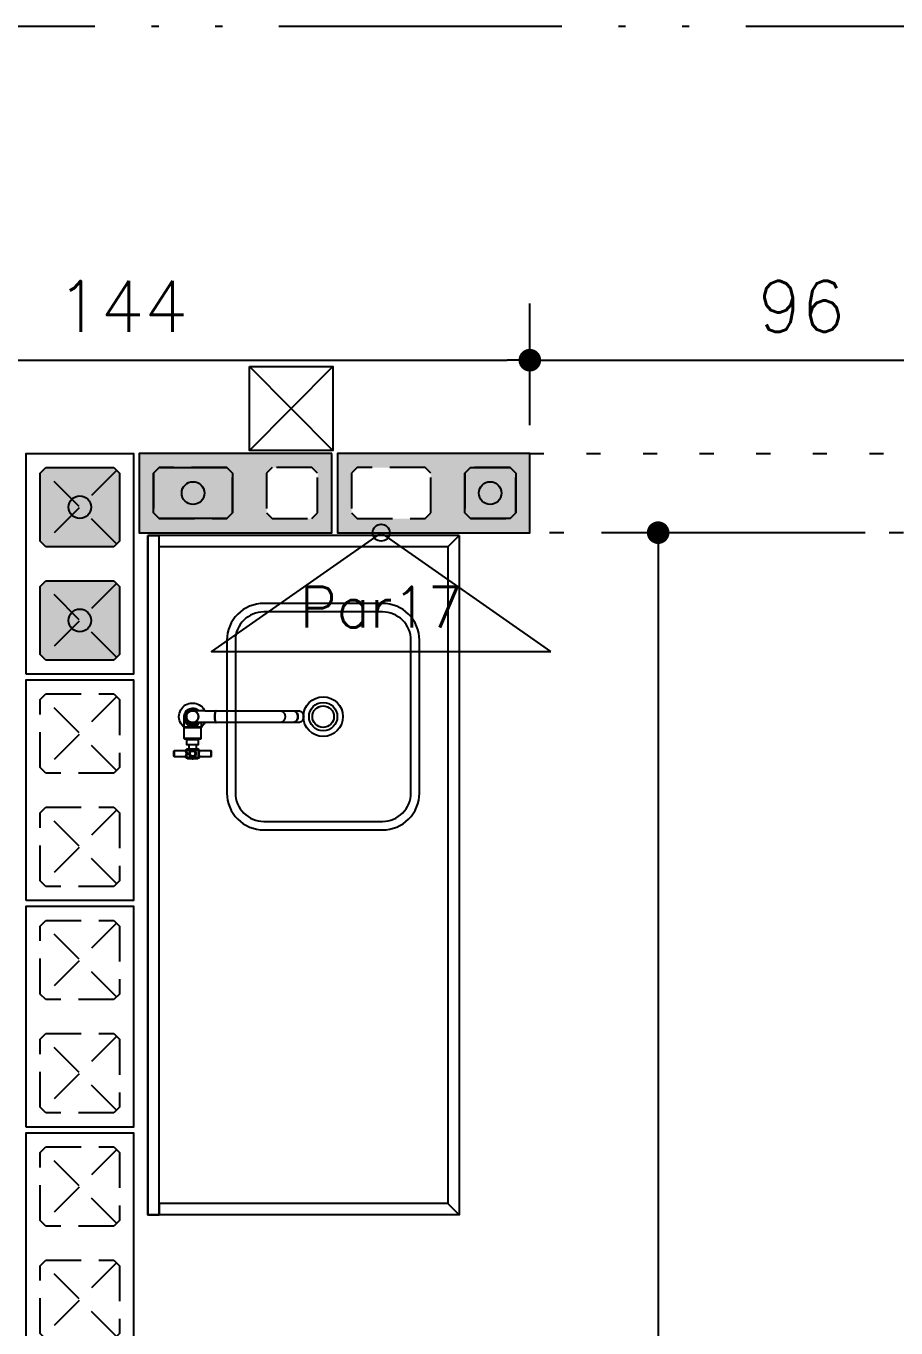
# Model space of a CAD drawing. Extents: x -14651 to 11095, y -4567 to -1290.
# Drawn here: x 2854.5 to 3008.2, y -3819.1 to -3589.1 of the extents above; entities that cross this region are included whole.
import ezdxf
from ezdxf.enums import TextEntityAlignment as Align

# ---------------------------------------------------------------- set-up
doc = ezdxf.new("R2010")
doc.units = 0
doc.header["$LTSCALE"] = 25
for name, pattern in [('DASHED2', [0.375, 0.25, -0.125]), ('ESTILO_TQS_0002', [0.4, 0.1, -0.3]), ('ESTILO_TQS_0004', [3.3, 2, -0.4, 0.05, -0.4, 0.05, -0.4])]:
    doc.linetypes.add(name, pattern=pattern)
for name, color, linetype in [('203', 1, 'DASHED2'), ('213', 252, 'Continuous'), ('241', 2, 'Continuous'), ('247', 50, 'Continuous'), ('248', 100, 'Continuous'), ('Arranque', 14, 'Continuous'), ('COTA', 1, 'Continuous'), ('EIXOS', 1, 'ESTILO_TQS_0004'), ('FERRO', 5, 'Continuous'), ('Pena_1', 1, 'Continuous'), ('PORTA', 3, 'ESTILO_TQS_0002'), ('PROJ', 252, 'Continuous')]:
    doc.layers.add(name, color=color, linetype=linetype)
doc.styles.add('COTA', font='romans.shx')
doc.dimstyles.new('forma', dxfattribs={"dimscale": 5, "dimtxt": 1.8, "dimasz": 0.8, "dimexe": 2, "dimexo": 1, "dimgap": 1, "dimtad": 1, "dimdec": 1, "dimzin": 9, "dimtxsty": 'COTA', "dimblk1": 'DOT', "dimblk2": 'DOT', "dimsah": 1, "dimcen": 0, "dimdle": 1, "dimclrd": 256, "dimclre": 256, "dimclrt": 2, "dimadec": 0, "dimazin": 0, "dimtfac": 1, "dimtdec": 0, "dimtmove": 0, "dimatfit": 3, "dimfxl": 1, "dimtolj": 1, "dimtzin": 0, "dimarcsym": 0})

# ---------------------------------------------------------------- blocks, each defined once
blk = doc.blocks.new('P4020')
blk.add_lwpolyline([(-19.5, -9.5), (19.5, -9.5), (19.5, 9.5), (-19.5, 9.5), (-19.5, -9.5)])
at = {"color": 1, "linetype": 'DASHED2'}
for points in [[(-17, -6), (-16, -7), (-4, -7), (-3, -6), (-3, 6), (-4, 7), (-16, 7), (-17, 6), (-17, -6)], [(3, -6), (4, -7), (16, -7), (17, -6), (17, 6), (16, 7), (4, 7), (3, 6), (3, -6)]]:
    blk.add_lwpolyline(points, dxfattribs=at)
at = {"layer": '203', "color": 253}
for p, q in [((-16.5, 6.5), (-3.5, -6.5)), ((-3.5, 6.5), (-16.5, -6.5)), ((16.5, 6.5), (3.5, -6.5)), ((3.5, 6.5), (16.5, -6.5))]:
    blk.add_line(p, q, dxfattribs=at)
blk = doc.blocks.new('P3515')
at = {"layer": '248'}
h = blk.add_hatch(color=100, dxfattribs=at)
h.paths.add_polyline_path([(17, 7), (-17, 7), (-17, -7), (17, -7)])
h.paths.add_polyline_path([(-5.5, -3.5), (-6.5, -4.5), (-13.5, -4.5), (-14.5, -3.5), (-14.5, 3.5), (-13.5, 4.5), (-6.5, 4.5), (-5.5, 3.5)], flags=16)
h.paths.add_polyline_path([(0.5, 3.5), (1.5, 4.5), (13.5, 4.5), (14.5, 3.5), (14.5, -3.5), (13.5, -4.5), (1.5, -4.5), (0.5, -3.5)], flags=16)
blk.add_lwpolyline([(-17, -7), (17, -7), (17, 7), (-17, 7), (-17, -7)])
at = {"color": 1, "linetype": 'DASHED2'}
for points in [[(-14.5, -3.5), (-13.5, -4.5), (-6.5, -4.5), (-5.5, -3.5), (-5.5, 3.5), (-6.5, 4.5), (-13.5, 4.5), (-14.5, 3.5), (-14.5, -3.5)], [(0.5, -3.5), (1.5, -4.5), (13.5, -4.5), (14.5, -3.5), (14.5, 3.5), (13.5, 4.5), (1.5, 4.5), (0.5, 3.5), (0.5, -3.5)]]:
    blk.add_lwpolyline(points, dxfattribs=at)
blk = doc.blocks.new('_IDNPAR_2')
at = {"color": 3}
blk.add_lwpolyline([(1, -0.7), (0, 0), (-1, -0.7)], close=True, dxfattribs=at)
blk.add_circle((0, 0), 0.05, dxfattribs=at)
at = {"layer": '247', "color": 2, "style": 'COTA', "flags": 8}
blk.add_attdef('ID', text='', height=0.24, dxfattribs=at).set_placement((0, -0.4383), align=Align.MIDDLE_CENTER)
blk = doc.blocks.new('GR-1409')
at = {"layer": '213'}
h = blk.add_hatch(color=256, dxfattribs=at)
h.paths.add_polyline_path([(-6, 4.5), (-7, 3.5), (-7, -3.5), (-6, -4.5), (6, -4.5), (7, -3.5), (7, 3.5), (6, 4.5)])
h.paths.add_polyline_path([(-2, 0, 1), (2, 0, 1)], flags=16)
at = {"layer": 'Arranque'}
blk.add_hatch(color=256, dxfattribs=at).paths.add_polyline_path([(-2, 0, 1), (2, 0, 1)])
at = {"layer": '213'}
blk.add_lwpolyline([(-7, 3.5), (-6, 4.5), (6, 4.5), (7, 3.5), (7, -3.5), (6, -4.5), (-6, -4.5), (-7, -3.5), (-7, 3.5)], dxfattribs=at)
at = {"layer": 'FERRO', "linetype": 'Continuous'}
blk.add_circle((0, 0), 2, dxfattribs=at)
blk = doc.blocks.new('GR-0909')
at = {"layer": '213'}
h = blk.add_hatch(color=256, dxfattribs=at)
h.paths.add_polyline_path([(3.5, -4.5), (4.5, -3.5), (4.500001, 3.5), (3.500001, 4.5), (-3.499999, 4.5), (-4.499999, 3.5), (-4.5, -3.5), (-3.5, -4.5)])
h.paths.add_polyline_path([(-2, 0, -1), (2, 0, -1)], flags=16)
at = {"layer": 'Arranque'}
blk.add_hatch(color=256, dxfattribs=at).paths.add_polyline_path([(2, 0, 1), (-2, 0, 1)])
at = {"layer": '213'}
blk.add_lwpolyline([(3.500001, 4.5), (4.500001, 3.5), (4.5, -3.5), (3.5, -4.5), (-3.5, -4.5), (-4.5, -3.5), (-4.499999, 3.5), (-3.499999, 4.5), (3.500001, 4.5)], dxfattribs=at)
at = {"layer": 'FERRO', "linetype": 'Continuous'}
blk.add_circle((0, 0), 2, dxfattribs=at)
blk = doc.blocks.new('GR-1414')
at = {"layer": '213'}
h = blk.add_hatch(color=256, dxfattribs=at)
h.paths.add_polyline_path([(6, -7), (7, -6), (7, 6), (6, 7), (-6, 7), (-7, 6), (-7, -6), (-6, -7)])
h.paths.add_polyline_path([(2, 0, 1), (-2, 0, 1)], flags=16)
at = {"layer": 'Arranque'}
blk.add_hatch(color=256, dxfattribs=at).paths.add_polyline_path([(2, 0, 1), (-2, 0, 1)])
at = {"layer": '213'}
for p, q in [((-7, 6), (-6, 7)), ((-6, 7), (6, 7)), ((6, 7), (7, 6)), ((-7, -6), (-7, 6)), ((7, 6), (7, -6)), ((-6, -7), (-7, -6)), ((7, -6), (6, -7)), ((6, -7), (-6, -7))]:
    blk.add_line(p, q, dxfattribs=at)
at = {"layer": 'FERRO', "linetype": 'Continuous'}
blk.add_circle((0, 0), 2, dxfattribs=at)
blk = doc.blocks.new('A$Cf20c1e06')
at = {"layer": 'PROJ'}
for p, q in [((28.722, 6.8098), (28.722, 6.8098)), ((28.722, 6.7918), (28.722, 6.8098)), ((28.7374, 6.8208), (28.737, 6.8208)), ((28.7378, 6.8208), (28.7374, 6.8208)), ((28.7521, 6.7918), (28.722, 6.7918)), ((28.725, 6.7908), (28.725, 6.7918)), ((28.737, 6.7998), (28.7373, 6.7998)), ((28.7373, 6.7998), (28.7378, 6.7998)), ((28.7491, 6.7918), (28.7491, 6.7908)), ((28.7521, 6.7998), (28.7521, 6.7918)), ((28.7518, 6.7717), (28.7223, 6.7717)), ((28.727, 6.7697), (28.7471, 6.7697)), ((28.705, 6.7394), (28.705, 6.7504)), ((28.7255, 6.7509), (28.7347, 6.7509)), ((28.7393, 6.7509), (28.7486, 6.7509)), ((28.7691, 6.7504), (28.7691, 6.7394)), ((28.7488, 6.7379), (28.7253, 6.7379)), ((28.7456, 6.7358), (28.7285, 6.7358))]:
    blk.add_line(p, q, dxfattribs=at)
for points in [[(29.2077, 7.1303), (29.2077, 5.9303), (28.6577, 5.9303), (28.6577, 7.1303)], [(28.6577, 7.1303), (28.6577, 5.9303), (28.6777, 5.9303), (28.6777, 7.1303)], [(29.2077, 7.1303), (28.6577, 7.1303)], [(28.6577, 7.1303), (28.6777, 7.1303)], [(29.1877, 7.1103), (28.6777, 7.1103), (28.6777, 7.1303)], [(29.2077, 7.1303), (29.1877, 7.1103), (29.1877, 5.9503), (29.2077, 5.9303)], [(28.7587, 6.7998), (28.7377, 6.7998), (28.737, 6.7998), (28.7363, 6.7999), (28.7357, 6.7999), (28.7352, 6.8), (28.735, 6.8), (28.7347, 6.8001), (28.7345, 6.8001), (28.7344, 6.8002), (28.7342, 6.8002), (28.7341, 6.8002), (28.7339, 6.8003), (28.7338, 6.8003), (28.7336, 6.8004), (28.7334, 6.8005), (28.7332, 6.8005), (28.7331, 6.8006), (28.7329, 6.8007), (28.7327, 6.8008), (28.7324, 6.8009), (28.7321, 6.8011), (28.7318, 6.8012), (28.7315, 6.8014), (28.7311, 6.8017), (28.7306, 6.8021), (28.73, 6.8025), (28.7295, 6.803), (28.729, 6.8036), (28.7286, 6.8041), (28.7282, 6.8048), (28.7278, 6.8054), (28.7275, 6.8061), (28.7272, 6.8068), (28.727, 6.8075), (28.7268, 6.8083), (28.7267, 6.809), (28.7266, 6.8098), (28.7266, 6.8106), (28.7266, 6.8113), (28.7267, 6.8121), (28.7269, 6.8128), (28.7271, 6.8136), (28.7274, 6.8143), (28.7277, 6.815), (28.7281, 6.8156), (28.7285, 6.8163), (28.7289, 6.8169), (28.7294, 6.8174), (28.7298, 6.8178), (28.7302, 6.8182), (28.7304, 6.8183), (28.7305, 6.8185), (28.7307, 6.8186), (28.7309, 6.8188), (28.731, 6.8189), (28.7313, 6.819), (28.7315, 6.8192), (28.7317, 6.8193), (28.732, 6.8194), (28.7323, 6.8196), (28.7326, 6.8198), (28.7329, 6.8199), (28.7338, 6.8202), (28.7347, 6.8205), (28.7356, 6.8206), (28.7367, 6.8208), (28.7377, 6.8208)], [(28.7587, 6.8208), (28.7374, 6.8208)], [(28.9169, 6.8004), (28.9183, 6.8012), (28.9196, 6.8023), (28.9207, 6.8036), (28.9216, 6.805), (28.9223, 6.8067), (28.9227, 6.8085), (28.9228, 6.8103), (28.9227, 6.8121), (28.9223, 6.8139), (28.9216, 6.8155), (28.9207, 6.817), (28.9196, 6.8183), (28.9183, 6.8194), (28.9169, 6.8202), (28.9168, 6.8202)], [(28.7511, 6.7908), (28.7229, 6.7908)], [(28.7481, 6.7707), (28.726, 6.7707)], [(28.7432, 6.7607), (28.7309, 6.7607)], [(28.7309, 6.7529), (28.7432, 6.7529)], [(28.7285, 6.7369), (28.7456, 6.7369)], [(29.1877, 5.9503), (28.6777, 5.9503), (28.6777, 5.9303)]]:
    blk.add_lwpolyline(points, dxfattribs=at)
for points in [[(29.0727, 7.0103), (28.8627, 7.0103, 0.414214), (28.7977, 6.9453), (28.7977, 6.6753, 0.414214), (28.8627, 6.6103), (29.0727, 6.6103, 0.414214), (29.1377, 6.6753), (29.1377, 6.9453, 0.414214)], [(29.0727, 6.9953), (28.8627, 6.9953, 0.414214), (28.8127, 6.9453), (28.8127, 6.6753, 0.414214), (28.8627, 6.6253), (29.0727, 6.6253, 0.414214), (29.1227, 6.6753), (29.1227, 6.9453, 0.414214)], [(28.725, 6.7908), (28.725, 6.7918), (28.722, 6.7918), (28.722, 6.81), (28.722, 6.8098), (28.7221, 6.8098), (28.7221, 6.8115), (28.7225, 6.8139), (28.7232, 6.8162), (28.7244, 6.8184), (28.7259, 6.8204), (28.7277, 6.822), (28.7292, 6.8231), (28.7313, 6.8242), (28.7337, 6.8249), (28.7361, 6.8253), (28.737, 6.8253), (28.7395, 6.8251), (28.7419, 6.8245), (28.7441, 6.8236), (28.7449, 6.8231), (28.7469, 6.8216), (28.7478, 6.8208), (28.7376, 6.8208), (28.7375, 6.8208, -0.956818), (28.7375, 6.7998), (28.7376, 6.7998, -0.005512), (28.7374, 6.7998), (28.7377, 6.7998), (28.7521, 6.7998), (28.7521, 6.7918), (28.7491, 6.7918), (28.7491, 6.7908)], [(28.7253, 6.7512, 0.023181), (28.7255, 6.7509), (28.7347, 6.7509), (28.7353, 6.751), (28.736, 6.7512), (28.7369, 6.7512), (28.7378, 6.7512), (28.7387, 6.7511), (28.7393, 6.7509), (28.7486, 6.7509, 0.022959), (28.7488, 6.7512, 0.366689), (28.7468, 6.7529), (28.7432, 6.7529), (28.7309, 6.7529), (28.7273, 6.7529, 0.366483)], [(28.7311, 6.7441), (28.731, 6.745), (28.7311, 6.7458), (28.7312, 6.7465), (28.7314, 6.7471), (28.7316, 6.7476), (28.7318, 6.7481), (28.7321, 6.7486), (28.7324, 6.749), (28.7327, 6.7494), (28.7333, 6.7499), (28.7339, 6.7504), (28.7344, 6.7507), (28.7348, 6.7509), (28.7349, 6.7505), (28.735, 6.75, -0.192103), (28.7391, 6.75), (28.7392, 6.7504), (28.7393, 6.7509), (28.7398, 6.7506), (28.7403, 6.7503), (28.7407, 6.75), (28.7411, 6.7497), (28.7414, 6.7493), (28.7419, 6.7487), (28.7424, 6.7479), (28.7427, 6.747), (28.7429, 6.7463), (28.743, 6.7458), (28.743, 6.7453), (28.743, 6.7448), (28.743, 6.7442), (28.7429, 6.7434), (28.7427, 6.7426), (28.7425, 6.7421), (28.7423, 6.7416), (28.742, 6.7412), (28.7417, 6.7407), (28.7412, 6.7401), (28.7405, 6.7395), (28.7397, 6.739), (28.7388, 6.7386), (28.738, 6.7384), (28.7374, 6.7384), (28.7368, 6.7384), (28.7362, 6.7384), (28.7356, 6.7385), (28.7351, 6.7387), (28.7344, 6.739), (28.7338, 6.7394), (28.7334, 6.7397), (28.733, 6.74), (28.7327, 6.7404), (28.7323, 6.7408), (28.7319, 6.7414), (28.7315, 6.7423), (28.7312, 6.7432)], [(28.7393, 6.7499), (28.7392, 6.7499, -0.017847), (28.7396, 6.7498), (28.7395, 6.7498, -0.017789), (28.7399, 6.7496), (28.7398, 6.7496, -0.021587), (28.7402, 6.7494), (28.7401, 6.7495, -0.027178), (28.7406, 6.7491), (28.7405, 6.7492, -0.016694), (28.7408, 6.7489), (28.7408, 6.7489, -0.029524), (28.7412, 6.7485), (28.7411, 6.7486, -0.024437), (28.7415, 6.7481), (28.7414, 6.7482, -0.02481), (28.7417, 6.7478), (28.7417, 6.7479, -0.023752), (28.7419, 6.7474), (28.7419, 6.7475, -0.022023), (28.7421, 6.7471), (28.7421, 6.7472, -0.022441), (28.7422, 6.7467), (28.7422, 6.7468, -0.022868), (28.7424, 6.7463), (28.7423, 6.7464, -0.020181), (28.7424, 6.746), (28.7424, 6.7461, -0.015814), (28.7425, 6.7457), (28.7425, 6.7458, -0.015915), (28.7425, 6.7454), (28.7425, 6.7455, -0.025741), (28.7426, 6.7449), (28.7426, 6.745, -0.018498), (28.7425, 6.7446), (28.7426, 6.7446, -0.017313), (28.7425, 6.7443), (28.7425, 6.7443, -0.018157), (28.7425, 6.7439), (28.7425, 6.744, -0.018149), (28.7424, 6.7436), (28.7424, 6.7437, -0.018439), (28.7423, 6.7433), (28.7424, 6.7434, -0.018647), (28.7422, 6.743), (28.7423, 6.7431, -0.018581), (28.7421, 6.7427), (28.7421, 6.7428, -0.021766), (28.7419, 6.7423), (28.742, 6.7424, -0.026407), (28.7417, 6.7419), (28.7418, 6.742, -0.026609), (28.7414, 6.7415), (28.7415, 6.7416, -0.026914), (28.7411, 6.7412), (28.7412, 6.7413, -0.025672), (28.7408, 6.7409), (28.7409, 6.7409, -0.023779), (28.7405, 6.7406), (28.7406, 6.7407, -0.024124), (28.7402, 6.7403), (28.7403, 6.7404, -0.024539), (28.7398, 6.7401), (28.7399, 6.7402, -0.024082), (28.7394, 6.7399), (28.7395, 6.7399, -0.023177), (28.7391, 6.7397), (28.7392, 6.7398, -0.023669), (28.7387, 6.7396), (28.7388, 6.7396, -0.024126), (28.7383, 6.7395), (28.7384, 6.7395, -0.020906), (28.7379, 6.7394), (28.738, 6.7394, -0.015716), (28.7376, 6.7394), (28.7377, 6.7394, -0.01579), (28.7374, 6.7394), (28.7374, 6.7394, -0.016075), (28.7371, 6.7394), (28.7371, 6.7394, -0.016281), (28.7368, 6.7394), (28.7369, 6.7394, -0.016316), (28.7365, 6.7394), (28.7366, 6.7394, -0.01533), (28.7362, 6.7394), (28.7363, 6.7394, -0.013711), (28.736, 6.7395), (28.7361, 6.7394, -0.013749), (28.7358, 6.7395), (28.7358, 6.7395, -0.013768), (28.7355, 6.7396), (28.7356, 6.7396, -0.015624), (28.7353, 6.7397), (28.7353, 6.7396, -0.018303), (28.735, 6.7398), (28.735, 6.7397, -0.018249), (28.7347, 6.7399), (28.7347, 6.7399, -0.018455), (28.7344, 6.74), (28.7344, 6.74, -0.018647), (28.7341, 6.7402), (28.7342, 6.7402, -0.018591), (28.7338, 6.7404), (28.7339, 6.7403, -0.021186), (28.7335, 6.7406), (28.7336, 6.7406, -0.025016), (28.7332, 6.7409), (28.7333, 6.7409, -0.025258), (28.7329, 6.7413), (28.733, 6.7412, -0.025603), (28.7326, 6.7416), (28.7327, 6.7415, -0.024312), (28.7324, 6.742), (28.7324, 6.7419, -0.022281), (28.7322, 6.7423), (28.7322, 6.7422, -0.022662), (28.732, 6.7427), (28.732, 6.7426, -0.023081), (28.7318, 6.743), (28.7319, 6.7429, -0.023127), (28.7317, 6.7434), (28.7318, 6.7433, -0.022918), (28.7316, 6.7438), (28.7317, 6.7437, -0.020264), (28.7316, 6.7442), (28.7316, 6.7441, -0.015918), (28.7316, 6.7444), (28.7316, 6.7444, -0.015999), (28.7315, 6.7447), (28.7315, 6.7446, -0.556946)], [(28.7325, 6.7449, -1), (28.7416, 6.7449, -1)]]:
    blk.add_lwpolyline(points, format="xyb", close=True, dxfattribs=at)
for points in [[(28.7778, 6.8007), (28.7775, 6.8013), (28.7772, 6.8021), (28.777, 6.8028), (28.7769, 6.8034), (28.7768, 6.804), (28.7767, 6.8047), (28.7766, 6.8054), (28.7765, 6.8061), (28.7764, 6.8069), (28.7763, 6.8077), (28.7763, 6.8086), (28.7763, 6.8094), (28.7762, 6.8103), (28.7763, 6.8112), (28.7763, 6.812), (28.7763, 6.8129), (28.7764, 6.8137), (28.7765, 6.8145), (28.7766, 6.8152), (28.7767, 6.8159), (28.7768, 6.8166), (28.7769, 6.8172), (28.777, 6.8178), (28.7772, 6.8185), (28.7775, 6.8193), (28.7778, 6.8199), (28.778, 6.8203), (28.7784, 6.8207), (28.7786, 6.8207), (28.7784, 6.8207), (28.7783, 6.8205), (28.7781, 6.8204), (28.778, 6.8202), (28.7778, 6.82), (28.7777, 6.8197), (28.7776, 6.8194), (28.7774, 6.8191), (28.7773, 6.8187), (28.7771, 6.8183), (28.777, 6.8178), (28.7769, 6.8172), (28.7768, 6.8166), (28.7767, 6.8159), (28.7766, 6.8152), (28.7765, 6.8145), (28.7764, 6.8137), (28.7763, 6.8129), (28.7763, 6.812), (28.7763, 6.8112), (28.7762, 6.8103), (28.7763, 6.8094), (28.7763, 6.8086), (28.7763, 6.8077), (28.7764, 6.8069), (28.7765, 6.8061), (28.7766, 6.8054), (28.7767, 6.8047), (28.7768, 6.804), (28.7769, 6.8034), (28.777, 6.8028), (28.7771, 6.8023), (28.7773, 6.8019), (28.7774, 6.8015), (28.7776, 6.8012), (28.7777, 6.8009), (28.7778, 6.8006), (28.778, 6.8004), (28.7781, 6.8002), (28.7783, 6.8001), (28.7786, 6.7998), (28.7787, 6.7998), (28.7784, 6.7999), (28.778, 6.8003)], [(28.7245, 6.7398), (28.7246, 6.74), (28.7248, 6.7402), (28.7249, 6.7405), (28.725, 6.7407), (28.7252, 6.741), (28.7253, 6.7414), (28.7254, 6.7417), (28.7256, 6.7421), (28.7257, 6.7424), (28.7258, 6.7427), (28.7258, 6.743), (28.7259, 6.7432), (28.7259, 6.7435), (28.726, 6.7438), (28.726, 6.7441), (28.726, 6.7443), (28.726, 6.7446), (28.7261, 6.7449), (28.726, 6.7452), (28.726, 6.7454), (28.726, 6.7457), (28.726, 6.7461), (28.7259, 6.7465), (28.7258, 6.7469), (28.7257, 6.7473), (28.7256, 6.7476), (28.7255, 6.7479), (28.7253, 6.7483), (28.7252, 6.7487), (28.725, 6.749), (28.7249, 6.7492), (28.7248, 6.7495), (28.7247, 6.7496), (28.7246, 6.7498), (28.7245, 6.75), (28.7246, 6.75), (28.7248, 6.75), (28.7249, 6.7501), (28.7251, 6.7502), (28.7252, 6.7503), (28.7253, 6.7504), (28.7254, 6.7506), (28.7255, 6.7507), (28.7255, 6.7509), (28.7257, 6.7504), (28.7259, 6.7498), (28.7262, 6.7491), (28.7264, 6.7483), (28.7266, 6.7475), (28.7268, 6.7466), (28.7269, 6.7456), (28.7269, 6.7447), (28.7269, 6.7439), (28.7268, 6.7432), (28.7267, 6.7427), (28.7266, 6.7421), (28.7265, 6.7416), (28.7264, 6.7412), (28.7262, 6.7405), (28.7259, 6.7398), (28.7257, 6.7392), (28.7255, 6.7388), (28.7254, 6.7386), (28.7254, 6.7387), (28.7255, 6.7389), (28.7256, 6.7391), (28.7257, 6.7394), (28.7258, 6.7397), (28.726, 6.74), (28.7261, 6.7403), (28.7262, 6.7407), (28.7264, 6.7412), (28.7265, 6.7416), (28.7266, 6.7421), (28.7267, 6.7427), (28.7268, 6.743), (28.7268, 6.7434), (28.7269, 6.7437), (28.7269, 6.7441), (28.7269, 6.7445), (28.7269, 6.7449), (28.7269, 6.7454), (28.7269, 6.7458), (28.7268, 6.7463), (28.7268, 6.7468), (28.7267, 6.7472), (28.7266, 6.7477), (28.7265, 6.7481), (28.7264, 6.7485), (28.7262, 6.7489), (28.7261, 6.7493), (28.726, 6.7497), (28.7259, 6.75), (28.7258, 6.7503), (28.7257, 6.7505), (28.7256, 6.7507), (28.7255, 6.7508), (28.7254, 6.7504), (28.725, 6.7501), (28.7245, 6.7499), (28.7247, 6.7495), (28.725, 6.7491), (28.7253, 6.7485), (28.7255, 6.7478), (28.7258, 6.7471), (28.7259, 6.7463), (28.726, 6.7456), (28.7261, 6.745), (28.726, 6.7445), (28.726, 6.7439), (28.7259, 6.7433), (28.7257, 6.7426), (28.7255, 6.7419), (28.7252, 6.7412), (28.725, 6.7406), (28.7247, 6.74)], [(28.7473, 6.7432), (28.7472, 6.7439), (28.7472, 6.7444), (28.7472, 6.7449), (28.7472, 6.7456), (28.7473, 6.7464), (28.7474, 6.7471), (28.7475, 6.7476), (28.7476, 6.7481), (28.7478, 6.7488), (28.7481, 6.7496), (28.7483, 6.7502), (28.7486, 6.7508), (28.7486, 6.7506), (28.7486, 6.7509), (28.7485, 6.7508), (28.7485, 6.7506), (28.7484, 6.7504), (28.7483, 6.7501), (28.7481, 6.7498), (28.748, 6.7494), (28.7479, 6.749), (28.7477, 6.7486), (28.7476, 6.7481), (28.7475, 6.7476), (28.7474, 6.7471), (28.7473, 6.7465), (28.7472, 6.7462), (28.7472, 6.7458), (28.7472, 6.7454), (28.7472, 6.7449), (28.7472, 6.7444), (28.7472, 6.7439), (28.7473, 6.7434), (28.7473, 6.7429), (28.7474, 6.7425), (28.7475, 6.7421), (28.7476, 6.7417), (28.7477, 6.7412), (28.7478, 6.7408), (28.748, 6.7404), (28.7481, 6.7401), (28.7482, 6.7397), (28.7484, 6.7394), (28.7484, 6.7392), (28.7485, 6.739), (28.7487, 6.7387), (28.7487, 6.7385), (28.7486, 6.7388), (28.7484, 6.7393), (28.7482, 6.7399), (28.7479, 6.7406), (28.7477, 6.7414), (28.7474, 6.7423)], [(28.7493, 6.7495), (28.7492, 6.7493), (28.7491, 6.749), (28.7489, 6.7487), (28.7488, 6.7484), (28.7486, 6.748), (28.7485, 6.7476), (28.7484, 6.7472), (28.7483, 6.7469), (28.7482, 6.7466), (28.7482, 6.7463), (28.7481, 6.746), (28.7481, 6.7456), (28.748, 6.7453), (28.748, 6.745), (28.748, 6.7447), (28.748, 6.7444), (28.7481, 6.7442), (28.7481, 6.7439), (28.7481, 6.7436), (28.7482, 6.7432), (28.7483, 6.7428), (28.7484, 6.7425), (28.7485, 6.7421), (28.7486, 6.7418), (28.7488, 6.7414), (28.7489, 6.7411), (28.749, 6.7408), (28.749, 6.7408), (28.7492, 6.7405), (28.7493, 6.7402), (28.7494, 6.74), (28.7495, 6.7399), (28.7496, 6.7396), (28.7497, 6.7395), (28.7496, 6.7397), (28.7494, 6.7401), (28.7491, 6.7406), (28.7488, 6.7413), (28.7486, 6.742), (28.7483, 6.7427), (28.7482, 6.7434), (28.7481, 6.744), (28.748, 6.7446), (28.748, 6.7452), (28.7481, 6.7458), (28.7482, 6.7464), (28.7483, 6.747), (28.7486, 6.7478), (28.7489, 6.7485), (28.7491, 6.7491), (28.7494, 6.7497), (28.7495, 6.7499), (28.7495, 6.7497)]]:
    blk.add_lwpolyline(points, close=True, dxfattribs=at)
blk.add_polyline3d([(28.924, 6.8, 0), (28.9153, 6.8, 0), (28.9137, 6.7998, 0), (28.8912, 6.7998, 0), (28.7587, 6.7998, 0), (28.7571, 6.7971, 0), (28.7553, 6.7946, 0), (28.7531, 6.7924, 0), (28.7511, 6.7908, 0), (28.7518, 6.7908, 0), (28.7518, 6.7717, 0), (28.7508, 6.7707, 0), (28.7481, 6.7707, 0), (28.7471, 6.7697, 0), (28.7471, 6.7607, 0), (28.7432, 6.7607, 0), (28.7432, 6.7529, 0), (28.7468, 6.7529, 0), (28.7488, 6.7512, 0), (28.7498, 6.7504, 0), (28.7691, 6.7504, 0), (28.7701, 6.7494, 0), (28.7701, 6.7404, 0), (28.7691, 6.7394, 0), (28.7498, 6.7394, 0), (28.7488, 6.7384, 0), (28.7488, 6.7379, 0), (28.7478, 6.7369, 0), (28.7456, 6.7369, 0), (28.7456, 6.7358, 0), (28.7379, 6.735, 0), (28.7362, 6.735, 0), (28.7285, 6.7358, 0), (28.7285, 6.7369, 0), (28.7263, 6.7369, 0), (28.7253, 6.7379, 0), (28.7253, 6.7384, 0), (28.7243, 6.7394, 0), (28.705, 6.7394, 0), (28.704, 6.7404, 0), (28.704, 6.7494, 0), (28.705, 6.7504, 0), (28.7243, 6.7504, 0), (28.7253, 6.7512, 0), (28.7273, 6.7529, 0), (28.7309, 6.7529, 0), (28.7309, 6.7607, 0), (28.727, 6.7607, 0), (28.727, 6.7697, 0), (28.726, 6.7707, 0), (28.7233, 6.7707, 0), (28.7223, 6.7717, 0), (28.7223, 6.7908, 0), (28.7229, 6.7908, 0), (28.7206, 6.7928, 0), (28.7184, 6.7951, 0), (28.7166, 6.7976, 0), (28.7152, 6.8003, 0), (28.7141, 6.8032, 0), (28.7133, 6.8062, 0), (28.713, 6.8093, 0), (28.713, 6.8103, 0), (28.7132, 6.8134, 0), (28.7138, 6.8164, 0), (28.7148, 6.8194, 0), (28.7161, 6.8222, 0), (28.7178, 6.8248, 0), (28.7198, 6.8271, 0), (28.7221, 6.8292, 0), (28.7247, 6.8309, 0), (28.7275, 6.8324, 0), (28.7304, 6.8334, 0), (28.7334, 6.8341, 0), (28.7365, 6.8343, 0), (28.737, 6.8343, 0), (28.7401, 6.8341, 0), (28.7432, 6.8336, 0), (28.7461, 6.8326, 0), (28.7489, 6.8312, 0), (28.7515, 6.8295, 0), (28.7539, 6.8275, 0), (28.7559, 6.8252, 0), (28.7577, 6.8226, 0), (28.7587, 6.8208, 0), (28.8912, 6.8208, 0), (28.9137, 6.8208, 0), (28.9153, 6.8206, 0), (28.924, 6.8206, 0), (28.9256, 6.8205, 0), (28.9271, 6.82, 0), (28.9285, 6.8193, 0), (28.9298, 6.8182, 0), (28.9309, 6.817, 0), (28.9318, 6.8155, 0), (28.9324, 6.8138, 0), (28.9328, 6.8121, 0), (28.933, 6.8103, 0), (28.9328, 6.8085, 0), (28.9324, 6.8068, 0), (28.9318, 6.8051, 0), (28.9309, 6.8037, 0), (28.9298, 6.8024, 0), (28.9285, 6.8013, 0), (28.9271, 6.8006, 0), (28.9256, 6.8001, 0), (28.924, 6.8, 0)], close=True, dxfattribs=at)
for points in [[(28.722, 6.8098, 0), (28.722, 6.8097, 0), (28.722, 6.8092, 0), (28.7221, 6.8084, 0), (28.7222, 6.8073, 0), (28.7225, 6.8059, 0), (28.7228, 6.8044, 0), (28.7234, 6.8028, 0), (28.724, 6.8013, 0), (28.7249, 6.7997, 0), (28.7259, 6.7982, 0), (28.7267, 6.7973, 0), (28.7275, 6.7963, 0), (28.7282, 6.7957, 0), (28.7289, 6.7952, 0), (28.7296, 6.7946, 0), (28.7303, 6.7942, 0), (28.7311, 6.7937, 0), (28.7319, 6.7933, 0), (28.7328, 6.793, 0), (28.7336, 6.7927, 0), (28.7345, 6.7925, 0), (28.7351, 6.7924, 0), (28.7358, 6.7923, 0), (28.7364, 6.7923, 0), (28.737, 6.7923, 0), (28.7376, 6.7923, 0), (28.7382, 6.7923, 0), (28.7389, 6.7924, 0), (28.7395, 6.7925, 0), (28.7401, 6.7926, 0), (28.7408, 6.7928, 0), (28.7414, 6.7931, 0), (28.7421, 6.7933, 0), (28.743, 6.7938, 0), (28.7439, 6.7943, 0), (28.7449, 6.7949, 0), (28.7458, 6.7957, 0), (28.7467, 6.7965, 0), (28.7475, 6.7973, 0), (28.7482, 6.7983, 0), (28.7489, 6.7993, 0), (28.7493, 6.7998, 0)], [(28.7478, 6.7998, 0), (28.7459, 6.7982, 0), (28.7439, 6.7969, 0), (28.7416, 6.796, 0), (28.7392, 6.7954, 0), (28.7368, 6.7953, 0), (28.7343, 6.7955, 0), (28.732, 6.7962, 0), (28.7297, 6.7972, 0), (28.7277, 6.7985, 0), (28.7259, 6.8002, 0), (28.7244, 6.8022, 0), (28.7233, 6.8043, 0), (28.7225, 6.8066, 0), (28.7221, 6.809, 0), (28.7221, 6.8115, 0), (28.7225, 6.8139, 0), (28.7232, 6.8162, 0), (28.7244, 6.8184, 0), (28.7259, 6.8204, 0), (28.7277, 6.822, 0), (28.7292, 6.8231, 0)], [(28.7292, 6.8231, 0), (28.7313, 6.8242, 0), (28.7337, 6.8249, 0), (28.7361, 6.8253, 0), (28.737, 6.8253, 0)], [(28.737, 6.8253, 0), (28.7395, 6.8251, 0), (28.7419, 6.8245, 0), (28.7441, 6.8236, 0), (28.7449, 6.8231, 0)], [(28.7449, 6.8231, 0), (28.7469, 6.8216, 0), (28.7478, 6.8208, 0)], [(28.7788, 6.8208, 0), (28.7787, 6.8208, 0), (28.7786, 6.8207, 0), (28.7784, 6.8207, 0), (28.7783, 6.8205, 0), (28.7781, 6.8204, 0), (28.778, 6.8202, 0), (28.7778, 6.82, 0), (28.7777, 6.8197, 0), (28.7776, 6.8194, 0), (28.7774, 6.8191, 0), (28.7773, 6.8187, 0), (28.7771, 6.8183, 0), (28.777, 6.8178, 0), (28.7769, 6.8172, 0), (28.7768, 6.8166, 0), (28.7767, 6.8159, 0), (28.7766, 6.8152, 0), (28.7765, 6.8145, 0), (28.7764, 6.8137, 0), (28.7763, 6.8129, 0), (28.7763, 6.812, 0), (28.7763, 6.8112, 0), (28.7762, 6.8103, 0), (28.7763, 6.8094, 0), (28.7763, 6.8086, 0), (28.7763, 6.8077, 0), (28.7764, 6.8069, 0), (28.7765, 6.8061, 0), (28.7766, 6.8054, 0), (28.7767, 6.8047, 0), (28.7768, 6.804, 0), (28.7769, 6.8034, 0), (28.777, 6.8028, 0), (28.7771, 6.8023, 0), (28.7773, 6.8019, 0), (28.7774, 6.8015, 0), (28.7776, 6.8012, 0), (28.7777, 6.8009, 0), (28.7778, 6.8006, 0), (28.778, 6.8004, 0), (28.7781, 6.8002, 0), (28.7783, 6.8001, 0), (28.7784, 6.7999, 0), (28.7786, 6.7999, 0), (28.7787, 6.7998, 0), (28.7788, 6.7998, 0)], [(28.8912, 6.8208, 0), (28.8913, 6.8208, 0), (28.8921, 6.8208, 0), (28.8928, 6.8206, 0), (28.8936, 6.8204, 0), (28.8943, 6.8202, 0), (28.895, 6.8198, 0), (28.8957, 6.8194, 0), (28.8964, 6.819, 0), (28.897, 6.8184, 0), (28.8976, 6.8178, 0), (28.8981, 6.8172, 0), (28.8986, 6.8165, 0), (28.899, 6.8158, 0), (28.8994, 6.815, 0), (28.8997, 6.8142, 0), (28.9, 6.8133, 0), (28.9002, 6.8125, 0), (28.9003, 6.8116, 0), (28.9003, 6.8108, 0), (28.9003, 6.8099, 0), (28.9003, 6.809, 0), (28.9002, 6.8081, 0), (28.9, 6.8073, 0), (28.8997, 6.8064, 0), (28.8994, 6.8056, 0), (28.899, 6.8048, 0), (28.8986, 6.8041, 0), (28.8981, 6.8034, 0), (28.8976, 6.8027, 0), (28.897, 6.8022, 0), (28.8964, 6.8016, 0), (28.8957, 6.8012, 0), (28.895, 6.8008, 0), (28.8943, 6.8004, 0), (28.8936, 6.8002, 0), (28.8928, 6.8, 0), (28.8921, 6.7998, 0), (28.8913, 6.7998, 0), (28.8912, 6.7998, 0)], [(28.9164, 6.8203, 0), (28.9179, 6.8197, 0), (28.9193, 6.8189, 0), (28.9205, 6.8177, 0), (28.9215, 6.8164, 0), (28.9223, 6.8148, 0), (28.9229, 6.8131, 0), (28.9232, 6.8113, 0), (28.9232, 6.8095, 0), (28.9229, 6.8078, 0), (28.9224, 6.8061, 0), (28.9217, 6.8045, 0), (28.9207, 6.8031, 0), (28.9195, 6.8019, 0), (28.9181, 6.801, 0), (28.9167, 6.8003, 0), (28.9164, 6.8003, 0)], [(28.7245, 6.75, 0), (28.7246, 6.7498, 0), (28.7247, 6.7496, 0), (28.7248, 6.7495, 0), (28.7249, 6.7492, 0), (28.725, 6.749, 0), (28.7252, 6.7487, 0), (28.7253, 6.7483, 0), (28.7255, 6.7479, 0), (28.7256, 6.7476, 0), (28.7257, 6.7473, 0), (28.7258, 6.7469, 0), (28.7259, 6.7465, 0), (28.726, 6.7461, 0), (28.726, 6.7457, 0), (28.726, 6.7454, 0), (28.726, 6.7452, 0), (28.7261, 6.7449, 0), (28.726, 6.7446, 0), (28.726, 6.7443, 0), (28.726, 6.7441, 0), (28.726, 6.7438, 0), (28.7259, 6.7435, 0), (28.7259, 6.7432, 0), (28.7258, 6.743, 0), (28.7258, 6.7427, 0), (28.7257, 6.7424, 0), (28.7256, 6.7421, 0), (28.7254, 6.7417, 0), (28.7253, 6.7414, 0), (28.7252, 6.741, 0), (28.725, 6.7407, 0), (28.7249, 6.7405, 0), (28.7248, 6.7402, 0), (28.7246, 6.74, 0), (28.7245, 6.7398, 0), (28.7245, 6.7397, 0), (28.7244, 6.7395, 0), (28.7243, 6.7395, 0), (28.7243, 6.7394, 0), (28.7243, 6.7394, 0), (28.7243, 6.7394, 0)], [(28.7255, 6.7509, 0), (28.7255, 6.7507, 0), (28.7254, 6.7506, 0), (28.7253, 6.7504, 0), (28.7252, 6.7503, 0), (28.7251, 6.7502, 0), (28.7249, 6.7501, 0), (28.7248, 6.75, 0), (28.7246, 6.75, 0), (28.7245, 6.75, 0)], [(28.7253, 6.7384, 0), (28.7253, 6.7384, 0), (28.7253, 6.7384, 0), (28.7253, 6.7385, 0), (28.7254, 6.7386, 0), (28.7254, 6.7387, 0), (28.7255, 6.7389, 0), (28.7256, 6.7391, 0), (28.7257, 6.7394, 0), (28.7258, 6.7397, 0), (28.726, 6.74, 0), (28.7261, 6.7403, 0), (28.7262, 6.7407, 0), (28.7264, 6.7412, 0), (28.7265, 6.7416, 0), (28.7266, 6.7421, 0), (28.7267, 6.7427, 0), (28.7268, 6.743, 0), (28.7268, 6.7434, 0), (28.7269, 6.7437, 0), (28.7269, 6.7441, 0), (28.7269, 6.7445, 0), (28.7269, 6.7449, 0), (28.7269, 6.7454, 0), (28.7269, 6.7458, 0), (28.7268, 6.7463, 0), (28.7268, 6.7468, 0), (28.7267, 6.7472, 0), (28.7266, 6.7477, 0), (28.7265, 6.7481, 0), (28.7264, 6.7485, 0), (28.7262, 6.7489, 0), (28.7261, 6.7493, 0), (28.726, 6.7497, 0), (28.7259, 6.75, 0), (28.7258, 6.7503, 0), (28.7257, 6.7505, 0), (28.7256, 6.7507, 0), (28.7255, 6.7509, 0)], [(28.7347, 6.7509, 0), (28.7345, 6.7508, 0), (28.7343, 6.7507, 0), (28.7341, 6.7505, 0), (28.7338, 6.7504, 0), (28.7335, 6.7501, 0), (28.7331, 6.7498, 0), (28.7327, 6.7494, 0), (28.7324, 6.749, 0), (28.7321, 6.7486, 0), (28.7318, 6.7481, 0), (28.7316, 6.7476, 0), (28.7314, 6.7471, 0), (28.7313, 6.7467, 0), (28.7312, 6.7464, 0), (28.7311, 6.746, 0), (28.7311, 6.7456, 0), (28.7311, 6.7452, 0), (28.731, 6.7449, 0), (28.7311, 6.7444, 0), (28.7311, 6.7439, 0), (28.7312, 6.7434, 0), (28.7313, 6.7429, 0), (28.7315, 6.7425, 0), (28.7316, 6.7421, 0), (28.7318, 6.7416, 0), (28.7321, 6.7412, 0), (28.7323, 6.7408, 0), (28.7327, 6.7404, 0), (28.733, 6.74, 0), (28.7334, 6.7397, 0), (28.7337, 6.7395, 0), (28.734, 6.7393, 0), (28.7343, 6.7391, 0), (28.7346, 6.7389, 0), (28.7349, 6.7388, 0), (28.7353, 6.7386, 0), (28.7355, 6.7386, 0), (28.7358, 6.7385, 0), (28.736, 6.7384, 0), (28.7363, 6.7384, 0), (28.7366, 6.7384, 0), (28.7369, 6.7384, 0), (28.7372, 6.7384, 0), (28.7375, 6.7384, 0), (28.7378, 6.7384, 0), (28.7381, 6.7385, 0), (28.7386, 6.7386, 0), (28.739, 6.7387, 0), (28.7394, 6.7389, 0), (28.7398, 6.7391, 0), (28.7403, 6.7394, 0), (28.7406, 6.7396, 0), (28.741, 6.74, 0), (28.7413, 6.7403, 0), (28.7417, 6.7407, 0), (28.742, 6.7412, 0), (28.7423, 6.7416, 0), (28.7425, 6.7421, 0), (28.7427, 6.7426, 0), (28.7428, 6.7432, 0), (28.7429, 6.7436, 0), (28.743, 6.7439, 0), (28.743, 6.7443, 0), (28.743, 6.7448, 0), (28.743, 6.7453, 0), (28.743, 6.7458, 0), (28.7429, 6.7463, 0), (28.7428, 6.7468, 0), (28.7426, 6.7472, 0), (28.7425, 6.7477, 0), (28.7423, 6.7481, 0), (28.742, 6.7485, 0), (28.7417, 6.7489, 0), (28.7414, 6.7493, 0), (28.7411, 6.7497, 0), (28.7407, 6.75, 0), (28.7403, 6.7503, 0), (28.74, 6.7505, 0), (28.7397, 6.7507, 0), (28.7393, 6.7509, 0)], [(28.7426, 6.7449, 0), (28.7426, 6.7447, 0), (28.7425, 6.7444, 0), (28.7425, 6.7441, 0), (28.7424, 6.7438, 0), (28.7424, 6.7435, 0), (28.7423, 6.7432, 0), (28.7422, 6.7428, 0), (28.742, 6.7425, 0), (28.7418, 6.7421, 0), (28.7416, 6.7417, 0), (28.7413, 6.7414, 0), (28.741, 6.741, 0), (28.7407, 6.7407, 0), (28.7403, 6.7405, 0), (28.74, 6.7402, 0), (28.7396, 6.74, 0), (28.7393, 6.7398, 0), (28.7389, 6.7397, 0), (28.7385, 6.7395, 0), (28.738, 6.7394, 0), (28.7378, 6.7394, 0), (28.7375, 6.7394, 0), (28.7372, 6.7394, 0), (28.7369, 6.7394, 0), (28.7366, 6.7394, 0), (28.7364, 6.7394, 0), (28.7361, 6.7394, 0), (28.7359, 6.7395, 0), (28.7356, 6.7395, 0), (28.7354, 6.7396, 0), (28.7351, 6.7397, 0), (28.7348, 6.7398, 0), (28.7345, 6.74, 0), (28.7342, 6.7401, 0), (28.734, 6.7403, 0), (28.7337, 6.7405, 0), (28.7334, 6.7408, 0), (28.733, 6.7411, 0), (28.7327, 6.7414, 0), (28.7325, 6.7418, 0), (28.7323, 6.7421, 0), (28.7321, 6.7425, 0), (28.7319, 6.7428, 0), (28.7318, 6.7432, 0), (28.7317, 6.7436, 0), (28.7316, 6.744, 0), (28.7316, 6.7443, 0), (28.7315, 6.7446, 0), (28.7315, 6.7449, 0), (28.7315, 6.7449, 0)], [(28.7393, 6.7509, 0), (28.7389, 6.751, 0), (28.7385, 6.7511, 0), (28.738, 6.7512, 0), (28.7376, 6.7512, 0), (28.7371, 6.7512, 0), (28.7367, 6.7512, 0), (28.7362, 6.7512, 0), (28.7358, 6.7511, 0), (28.7353, 6.751, 0), (28.7347, 6.7509, 0)], [(28.7349, 6.75, 0), (28.735, 6.75, 0), (28.735, 6.75, 0), (28.735, 6.7501, 0), (28.735, 6.7502, 0), (28.7349, 6.7503, 0), (28.7349, 6.7505, 0), (28.7348, 6.7506, 0), (28.7348, 6.7508, 0), (28.7347, 6.7509, 0)], [(28.7393, 6.7509, 0), (28.7393, 6.7507, 0), (28.7392, 6.7506, 0), (28.7392, 6.7504, 0), (28.7391, 6.7503, 0), (28.7391, 6.7502, 0), (28.7391, 6.7501, 0), (28.7391, 6.75, 0), (28.7391, 6.75, 0), (28.7392, 6.75, 0)], [(28.7392, 6.75, 0), (28.7394, 6.7498, 0), (28.7397, 6.7497, 0), (28.74, 6.7495, 0), (28.7404, 6.7493, 0), (28.7407, 6.7489, 0), (28.7408, 6.7489, 0), (28.7411, 6.7486, 0), (28.7413, 6.7483, 0), (28.7416, 6.748, 0), (28.7418, 6.7476, 0), (28.742, 6.7472, 0), (28.7422, 6.7469, 0), (28.7423, 6.7465, 0), (28.7424, 6.7461, 0), (28.7425, 6.7458, 0), (28.7425, 6.7456, 0), (28.7425, 6.7453, 0), (28.7426, 6.745, 0), (28.7426, 6.7449, 0)], [(28.7486, 6.7509, 0), (28.7485, 6.7508, 0), (28.7485, 6.7506, 0), (28.7484, 6.7504, 0), (28.7483, 6.7501, 0), (28.7481, 6.7498, 0), (28.748, 6.7494, 0), (28.7479, 6.749, 0), (28.7477, 6.7486, 0), (28.7476, 6.7481, 0), (28.7475, 6.7476, 0), (28.7474, 6.7471, 0), (28.7473, 6.7465, 0), (28.7472, 6.7462, 0), (28.7472, 6.7458, 0), (28.7472, 6.7454, 0), (28.7472, 6.7449, 0), (28.7472, 6.7444, 0), (28.7472, 6.7439, 0), (28.7473, 6.7434, 0), (28.7473, 6.7429, 0), (28.7474, 6.7425, 0), (28.7475, 6.7421, 0), (28.7476, 6.7417, 0), (28.7477, 6.7412, 0), (28.7478, 6.7408, 0), (28.748, 6.7404, 0), (28.7481, 6.7401, 0), (28.7482, 6.7397, 0), (28.7484, 6.7394, 0), (28.7484, 6.7392, 0), (28.7485, 6.739, 0), (28.7486, 6.7388, 0), (28.7487, 6.7387, 0), (28.7487, 6.7386, 0), (28.7487, 6.7385, 0), (28.7488, 6.7384, 0), (28.7488, 6.7384, 0), (28.7488, 6.7384, 0), (28.7488, 6.7384, 0)], [(28.7498, 6.7394, 0), (28.7498, 6.7394, 0), (28.7498, 6.7394, 0), (28.7498, 6.7394, 0), (28.7497, 6.7395, 0), (28.7497, 6.7396, 0), (28.7496, 6.7397, 0), (28.7496, 6.7398, 0), (28.7495, 6.7399, 0), (28.7494, 6.74, 0), (28.7493, 6.7402, 0), (28.7492, 6.7405, 0), (28.749, 6.7408, 0), (28.749, 6.7408, 0), (28.7489, 6.7411, 0), (28.7488, 6.7414, 0), (28.7486, 6.7418, 0), (28.7485, 6.7421, 0), (28.7484, 6.7425, 0), (28.7483, 6.7428, 0), (28.7482, 6.7432, 0), (28.7481, 6.7436, 0), (28.7481, 6.7439, 0), (28.7481, 6.7442, 0), (28.748, 6.7444, 0), (28.748, 6.7447, 0), (28.748, 6.745, 0), (28.748, 6.7453, 0), (28.7481, 6.7456, 0), (28.7481, 6.746, 0), (28.7482, 6.7463, 0), (28.7482, 6.7466, 0), (28.7483, 6.7469, 0), (28.7484, 6.7472, 0), (28.7485, 6.7476, 0), (28.7486, 6.748, 0), (28.7488, 6.7484, 0), (28.7489, 6.7487, 0), (28.7491, 6.749, 0), (28.7492, 6.7493, 0), (28.7493, 6.7495, 0), (28.7495, 6.7497, 0), (28.7495, 6.7499, 0), (28.7496, 6.75, 0)], [(28.7496, 6.75, 0), (28.7494, 6.75, 0), (28.7492, 6.75, 0), (28.7491, 6.7501, 0), (28.7489, 6.7502, 0), (28.7488, 6.7503, 0), (28.7487, 6.7505, 0), (28.7486, 6.7506, 0), (28.7486, 6.7508, 0), (28.7486, 6.7509, 0)]]:
    blk.add_polyline3d(points, dxfattribs=at)
for centre, radius in [((28.9677, 6.8103), 0.035), ((28.9677, 6.8103), 0.025), ((28.9677, 6.8103), 0.019), ((28.737, 6.7449), 0.00551), ((28.737, 6.7449), 0.00451)]:
    blk.add_circle(centre, radius, dxfattribs=at)
for centre, radius, start, end in [((28.737, 6.8103), 0.013, 53.7761, 306.2256), ((28.737, 6.8103), 0.012, 60.8896, 299.1129), ((28.737, 6.8103), 0.0105, 271.2269, 88.2499), ((28.7406, 6.7713), 0.001, 270, 345.9963), ((28.7276, 6.7517), 0.00352, 202.2783, 209.8724), ((28.729, 6.7532), 0.00416, 208.4218, 213.7314), ((28.737, 6.7449), 0.00551, 112.4878, 179.9995), ((28.737, 6.7449), 0.00551, 67.521, 112.4698), ((28.7451, 6.7532), 0.00419, 326.3018, 331.5618), ((28.7465, 6.7517), 0.00352, 330.144, 337.7253)]:
    blk.add_arc(centre, radius, start, end, dxfattribs=at)
blk = doc.blocks.new('_Dot')
at = {"color": 0, "linetype": 'ByBlock', "lineweight": -2}
blk.add_line((-0.5, 0), (-1, 0), dxfattribs=at)
at = {"color": 0, "linetype": 'ByBlock', "const_width": 0.5}
blk.add_lwpolyline([(-0.25, 0, 1), (0.25, 0, 1)], format="xyb", close=True, dxfattribs=at)
blk = doc.blocks.new('*D185')
at = {"layer": 'COTA', "lineweight": -2, "transparency": 16777216}
for p, q in [((2799.52, -3659.6), (2799.52, -3638.13)), ((2943.52, -3659.6), (2943.52, -3638.13)), ((2803.52, -3648.13), (2939.52, -3648.13))]:
    blk.add_line(p, q, dxfattribs=at)
at = {"layer": 'Defpoints', "color": 0, "transparency": 16777216}
for p in [(2943.52, -3648.13), (2799.52, -3664.6), (2943.52, -3664.6)]:
    blk.add_point(p, dxfattribs=at)
at = {"layer": 'COTA', "lineweight": -2, "transparency": 16777216, "xscale": 4, "yscale": 4, "zscale": 4, "rotation": 180}
blk.add_blockref('_Dot', (2799.52, -3648.13), dxfattribs=at)
at = {"layer": 'COTA', "lineweight": -2, "transparency": 16777216, "xscale": 4, "yscale": 4, "zscale": 4}
blk.add_blockref('_Dot', (2943.52, -3648.13), dxfattribs=at)
at = {"layer": 'COTA', "color": 2, "transparency": 16777216, "insert": (2871.52, -3638.63), "char_height": 9, "attachment_point": 5, "style": 'COTA'}
blk.add_mtext('\\A1;144 ', dxfattribs=at)
blk = doc.blocks.new('*D186')
at = {"layer": 'COTA', "lineweight": -2, "transparency": 16777216}
for p, q in [((2943.52, -3659.6), (2943.52, -3638.13)), ((3039.52, -3644.6), (3039.52, -3638.13)), ((2947.52, -3648.13), (3035.52, -3648.13))]:
    blk.add_line(p, q, dxfattribs=at)
at = {"layer": 'Defpoints', "color": 0, "transparency": 16777216}
for p in [(3039.52, -3648.13), (3039.52, -3649.6), (2943.52, -3664.6)]:
    blk.add_point(p, dxfattribs=at)
at = {"layer": 'COTA', "lineweight": -2, "transparency": 16777216, "xscale": 4, "yscale": 4, "zscale": 4, "rotation": 180}
blk.add_blockref('_Dot', (2943.52, -3648.13), dxfattribs=at)
at = {"layer": 'COTA', "lineweight": -2, "transparency": 16777216, "xscale": 4, "yscale": 4, "zscale": 4}
blk.add_blockref('_Dot', (3039.52, -3648.13), dxfattribs=at)
at = {"layer": 'COTA', "color": 2, "transparency": 16777216, "insert": (2991.52, -3638.63), "char_height": 9, "attachment_point": 5, "style": 'COTA'}
blk.add_mtext('\\A1;96 ', dxfattribs=at)
blk = doc.blocks.new('*D219')
at = {"layer": 'COTA', "lineweight": -2, "transparency": 16777216}
for p, q in [((3002.77, -3678.6), (2956.19, -3678.6)), ((2966.19, -3682.6), (2966.19, -4145.6)), ((3002.77, -4149.6), (2956.19, -4149.6))]:
    blk.add_line(p, q, dxfattribs=at)
at = {"layer": 'Defpoints', "color": 0, "transparency": 16777216}
for p in [(3007.77, -3678.6), (2966.19, -4149.6), (3007.77, -4149.6)]:
    blk.add_point(p, dxfattribs=at)
at = {"layer": 'COTA', "lineweight": -2, "transparency": 16777216, "xscale": 4, "yscale": 4, "zscale": 4}
for p, rotation in [((2966.19, -3678.6), 90), ((2966.19, -4149.6), 270)]:
    blk.add_blockref('_Dot', p, dxfattribs=dict(at, rotation=rotation))
at = {"layer": 'COTA', "color": 2, "transparency": 16777216, "insert": (2956.69, -3914.1), "char_height": 9, "attachment_point": 5, "rotation": 90, "style": 'COTA'}
blk.add_mtext('\\A1;471 ', dxfattribs=at)

msp = doc.modelspace()

# ---------------------------------------------------------------- linework, layer by layer
at = {"layer": 'EIXOS'}
msp.add_line((11.7, -3589.1), (3495.96, -3589.1), dxfattribs=at)
at = {"layer": 'Pena_1'}
for points in [[(2894.02, -3649.26), (2908.7, -3649.26), (2908.7, -3664.1), (2894.02, -3664.1), (2894.02, -3649.26)], [(2894.02, -3649.26), (2908.7, -3664.1)], [(2908.7, -3649.26), (2894.02, -3664.1)]]:
    msp.add_lwpolyline(points, dxfattribs=at)
at = {"layer": 'PORTA'}
msp.add_lwpolyline([(2943.52, -3664.6), (3039.52, -3664.6), (3039.52, -3678.6), (2943.52, -3678.6)], close=True, dxfattribs=at)

# ---------------------------------------------------------------- block references
for name, p in [('GR-1414', (2864.02, -3674.1)), ('GR-1409', (2884.02, -3671.6)), ('GR-0909', (2936.52, -3671.6)), ('GR-1414', (2864.02, -3694.1))]:
    msp.add_blockref(name, p)
at = {"layer": '241', "xscale": -1, "rotation": 270}
for p in [(2864.02, -3684.1), (2864.02, -3724.1), (2864.02, -3764.1), (2864.02, -3804.1)]:
    msp.add_blockref('P4020', p, dxfattribs=at)
at = {"layer": '241', "rotation": 180.0000000000007}
for p in [(2891.52, -3671.6), (2926.52, -3671.6)]:
    msp.add_blockref('P3515', p, dxfattribs=at)
at = {"layer": '247', "linetype": 'Continuous', "xscale": 30, "yscale": 30, "zscale": 30}
msp.add_blockref('_IDNPAR_2', (2917.26, -3678.6), dxfattribs=at).add_auto_attribs({'ID': 'Par17'})
at = {"layer": 'COTA', "xscale": 100, "yscale": 100, "zscale": 100}
msp.add_blockref('A$Cf20c1e06', (10.24, -4392.13), dxfattribs=at)

# ---------------------------------------------------------------- dimensions: what is measured, and where the dimension line sits
at = {"layer": 'COTA'}
for base, p1, p2, picture, middle in [((2943.52, -3648.13), (2799.52, -3664.6), (2943.52, -3664.6), '*D185', (2871.52, -3638.63)), ((3039.52, -3648.13), (2943.52, -3664.6), (3039.52, -3649.6), '*D186', (2991.52, -3638.63))]:
    dim = msp.add_linear_dim(base=base, p1=p1, p2=p2, dimstyle='forma', override={"dimpost": ' ', "dimtmove": 1}, dxfattribs=at)
    dim.commit()
    dim.dimension.update_dxf_attribs({"geometry": picture, "text_midpoint": middle})
dim = msp.add_linear_dim(base=(2966.19, -4149.6), p1=(3007.77, -3678.6), p2=(3007.77, -4149.6), angle=90, dimstyle='forma', override={"dimpost": ' '}, dxfattribs=at)
dim.commit()
dim.dimension.update_dxf_attribs({"geometry": '*D219', "text_midpoint": (2956.69, -3914.1)})

doc.saveas('drawing.dxf')
